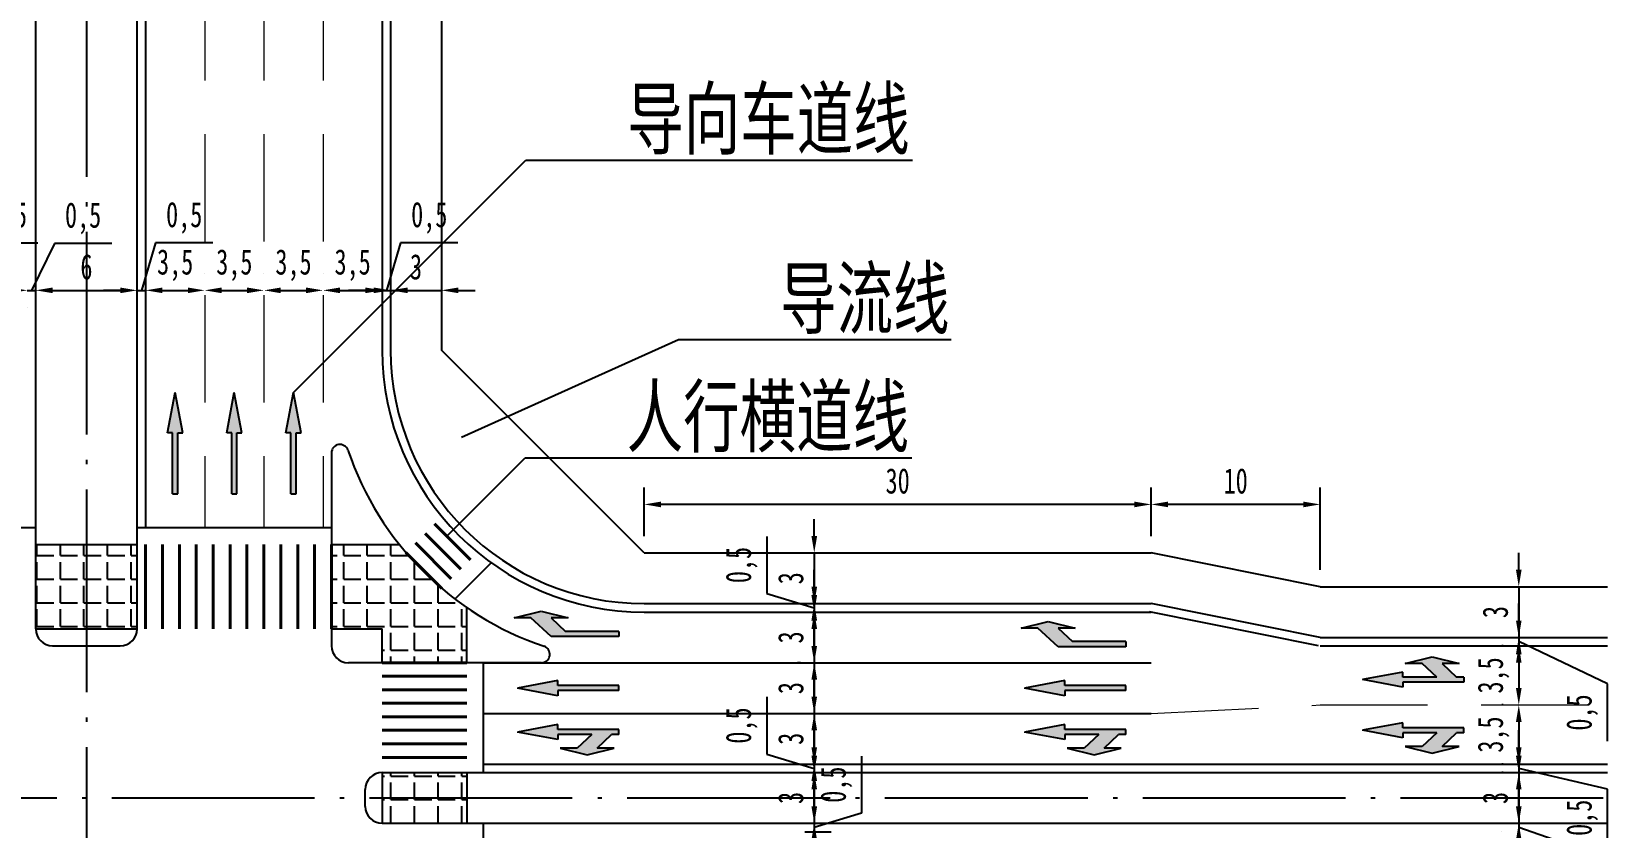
# Model space of a CAD drawing. Header units: metres. Extents: x 98 to 280, y 375 to 625.
# Drawn here: x 186.8 to 280, y 498.2 to 545.4 of the extents above; entities that cross this region are included whole.
import ezdxf
from ezdxf import colors
from ezdxf.entities.mleader import LeaderData, LeaderLine
from ezdxf.math import Vec2, Vec3

# ---------------------------------------------------------------- set-up
doc = ezdxf.new("R2010")
doc.units = ezdxf.units.M
doc.header["$LTSCALE"] = 0.5
doc.linetypes.add('DASHED', pattern=[19.05, 12.7, -6.35])
doc.linetypes.add('ZWCAD_ISO04W100', pattern=[30.5, 24, -3, 0.5, -3])
doc.layers.add('人行横道线', color=7, linetype='Continuous', lineweight=40)
doc.layers.add('车道分隔线', color=7, linetype='DASHED', lineweight=15)
for name, color, linetype in [('导向车道线', 7, 'Continuous'), ('文字说明', 6, 'Continuous'), ('标注', 1, 'Continuous'), ('行人安全岛', 7, 'Continuous'), ('车行道边缘线', 5, 'Continuous'), ('车道中心线', 1, 'ZWCAD_ISO04W100'), ('道路红线', 6, 'Continuous'), ('道路绿化带', 3, 'Continuous')]:
    doc.layers.add(name, color=color, linetype=linetype)
doc.styles.add('汉字', font='simfang.ttf', dxfattribs={"width": 0.7})
doc.dimstyles.new('道路标注样式', dxfattribs={"dimtxt": 1.5, "dimasz": 1, "dimexe": 1, "dimexo": 1, "dimtad": 1, "dimtxsty": '汉字', "dimcen": 2.5, "dimadec": 0, "dimazin": 0, "dimtfac": 1, "dimtmove": 1, "dimatfit": 3, "dimfxl": 1, "dimarcsym": 0})

# ---------------------------------------------------------------- blocks, each defined once
blk = doc.blocks.new('*U9')
at = {"layer": '人行横道线'}
blk.add_line((3.012, 0), (3.012, 3), dxfattribs=at)
blk = doc.blocks.new('*U8')
at = {"layer": '人行横道线', "color": 0, "linetype": 'ByBlock', "lineweight": -2, "transparency": 16777216, "rotation": 225.0000000000004}
blk.add_blockref('*U9', (211.031, 516.652), dxfattribs=at)
blk = doc.blocks.new('*U7')
at = {"layer": '人行横道线', "rotation": 314.9999999999997}
blk.add_blockref('*U8', (-511.537, -216.107), dxfattribs=at)
blk = doc.blocks.new('*U6')
at = {"layer": '人行横道线', "color": 0, "linetype": 'ByBlock', "lineweight": -2, "transparency": 16777216, "rotation": 45.00000000000038}
blk.add_blockref('*U7', (208.901, 514.522), dxfattribs=at)
blk = doc.blocks.new('*U5')
at = {"layer": '人行横道线', "rotation": 314.9999999999997}
blk.add_blockref('*U6', (-511.537, -216.107), dxfattribs=at)
blk = doc.blocks.new('*U10')
at = {"layer": '人行横道线', "color": 0, "linetype": 'ByBlock', "lineweight": -2, "transparency": 16777216, "rotation": 45.00000000000038}
for p in [(210.032, 515.654), (210.598, 516.219), (208.901, 514.522), (209.467, 515.088)]:
    blk.add_blockref('*U5', p, dxfattribs=at)
blk = doc.blocks.new('*U13')
at = {"layer": '人行横道线'}
blk.add_line((0, 0), (0, 5), dxfattribs=at)
blk = doc.blocks.new('*U14')
at = {"color": 0, "linetype": 'ByBlock', "lineweight": -2, "transparency": 16777216, "rotation": 270}
blk.add_blockref('*U13', (205.5, 508), dxfattribs=at)
blk = doc.blocks.new('*U11')
at = {"rotation": 90.00000000000001}
blk.add_blockref('*U14', (508, -205.5), dxfattribs=at)
blk = doc.blocks.new('*U12')
at = {"color": 0, "linetype": 'ByBlock', "lineweight": -2, "transparency": 16777216, "rotation": 270}
for p in [(205.5, 508), (205.5, 507.2), (205.5, 506.4), (205.5, 505.6), (205.5, 504.8), (205.5, 504), (205.5, 503.2), (205.5, 502.4)]:
    blk.add_blockref('*U11', p, dxfattribs=at)
blk = doc.blocks.new('*U15')
at = {"layer": '人行横道线'}
blk.add_line((0, 6), (0, 1), dxfattribs=at)
blk = doc.blocks.new('*U16')
at = {"color": 0, "linetype": 'ByBlock', "lineweight": -2, "transparency": 16777216, "rotation": 180}
for p in [(193.5, 515), (194.5, 515), (195.5, 515), (196.5, 515), (197.5, 515), (198.5, 515), (199.5, 515), (200.5, 515), (201.5, 515), (202.5, 515), (203.5, 515), (204.5, 515)]:
    blk.add_blockref('*U15', p, dxfattribs=at)
blk = doc.blocks.new('直行')
h = blk.add_hatch(color=256)
h.dxf.hatch_style = 1
h.paths.add_polyline_path([(-0.45, 3.6), (-0.15, 3.6), (-0.15, 0), (0.15, 0), (0.15, 3.6), (0.45, 3.6), (0, 6)])
for p, q in [((-0.45, 3.6), (0, 6)), ((0.45, 3.6), (0, 6)), ((-0.15, 3.6), (-0.45, 3.6)), ((-0.15, 0), (-0.15, 3.6)), ((0.15, 0), (0.15, 3.6)), ((0.15, 3.6), (0.45, 3.6)), ((-0.15, 0), (0.15, 0))]:
    blk.add_line(p, q)
blk = doc.blocks.new('*U52')
at = {"rotation": 180}
blk.add_blockref('直行', (0, 3), dxfattribs=at)
blk = doc.blocks.new('*U53')
at = {"color": 0, "linetype": 'ByBlock', "lineweight": -2, "transparency": 16777216}
for p in [(-7, 0), (-3.5, 0), (0, 0)]:
    blk.add_blockref('*U52', p, dxfattribs=at)
blk = doc.blocks.new('左转')
h = blk.add_hatch(color=256)
h.dxf.hatch_style = 1
h.paths.add_polyline_path([(-1.35, 4.6), (-0.95, 6.2), (-0.95, 5.2), (0.15, 4), (0.15, 0), (-0.15, 0), (-0.15, 3.154), (-0.95, 4), (-0.95, 3)])
for p, q in [((-0.95, 6.2), (-1.35, 4.6)), ((-0.95, 5.2), (-0.95, 6.2)), ((0.15, 4), (-0.95, 5.2)), ((-1.35, 4.6), (-0.95, 3)), ((-0.95, 3), (-0.95, 4)), ((-0.95, 4), (-0.15, 3.154)), ((0.15, 0), (0.15, 4)), ((-0.15, 0), (-0.15, 3.154)), ((-0.15, 0), (0.15, 0))]:
    blk.add_line(p, q)
blk = doc.blocks.new('右转')
at = {"layer": '行人安全岛', "xscale": -1}
blk.add_blockref('左转', (0, 0), dxfattribs=at)
blk = doc.blocks.new('直左')
h = blk.add_hatch(color=256)
h.dxf.hatch_style = 1
h.paths.add_polyline_path([(-1.35, 1.873), (-0.95, 3.473), (-0.95, 2.473), (-0.15, 1.6), (-0.15, 3.6), (-0.45, 3.6), (0, 6), (0.45, 3.6), (0.15, 3.6), (0.15, 0), (-0.15, 0), (-0.15, 0.427), (-0.95, 1.273), (-0.95, 0.273)])
for p, q in [((-0.45, 3.6), (0, 6)), ((0.45, 3.6), (0, 6)), ((-0.95, 3.473), (-1.35, 1.873)), ((-0.95, 2.473), (-0.95, 3.473)), ((-0.15, 3.6), (-0.45, 3.6)), ((-0.15, 1.6), (-0.15, 3.6)), ((0.15, 0), (0.15, 3.6)), ((0.15, 3.6), (0.45, 3.6)), ((-1.35, 1.873), (-0.95, 0.273)), ((-0.15, 1.6), (-0.95, 2.473)), ((-0.95, 0.273), (-0.95, 1.273)), ((-0.95, 1.273), (-0.15, 0.427)), ((-0.15, 0), (-0.15, 0.427)), ((-0.15, 0), (0.15, 0))]:
    blk.add_line(p, q)
blk = doc.blocks.new('*U66')
at = {"rotation": 270}
for name, p in [('直左', (-3, 0.85)), ('直行', (-3, -1.75))]:
    blk.add_blockref(name, p, dxfattribs=at)
blk = doc.blocks.new('*U67')
at = {"color": 0, "linetype": 'ByBlock', "lineweight": -2, "transparency": 16777216}
for p in [(-30, 0), (0, 0)]:
    blk.add_blockref('*U66', p, dxfattribs=at)
blk = doc.blocks.new('直右')
at = {"layer": '行人安全岛', "xscale": -1}
blk.add_blockref('直左', (0, 0), dxfattribs=at)
blk = doc.blocks.new('_None')
blk = doc.blocks.new('*D80')
at = {"layer": 'Defpoints', "color": 0}
for p in [(180, 530.04), (183.25, 530.04), (183.25, 530.04)]:
    blk.add_point(p, dxfattribs=at)
at = {"layer": '标注', "color": 0, "lineweight": -2}
for p, q in [((182.985, 532.829), (181.625, 530.04)), ((187.121, 532.829), (182.985, 532.829)), ((181, 530.04), (182.25, 530.04)), ((180, 529.04), (180, 529.04)), ((183.25, 529.04), (183.25, 529.04))]:
    blk.add_line(p, q, dxfattribs=at)
at = {"layer": '标注', "color": 0}
for points in [[(181, 530.207), (181, 529.873), (180, 530.04)], [(182.25, 529.873), (182.25, 530.207), (183.25, 530.04)]]:
    blk.add_solid(points, dxfattribs=at)
at = {"layer": '标注', "color": 0, "insert": (185.053, 534.319), "char_height": 1.5, "attachment_point": 5, "style": '汉字'}
blk.add_mtext('3,25', dxfattribs=at)
blk = doc.blocks.new('*D82')
at = {"layer": 'Defpoints', "color": 0}
for p in [(186.5, 530.04), (187, 530.04), (187, 530.04)]:
    blk.add_point(p, dxfattribs=at)
at = {"layer": '标注', "color": 0, "lineweight": -2}
for p, q in [((188.11, 532.812), (186.75, 530.04)), ((191.496, 532.812), (188.11, 532.812)), ((185.5, 530.04), (184.5, 530.04)), ((186.5, 530.04), (187, 530.04)), ((188, 530.04), (189, 530.04)), ((186.5, 529.04), (186.5, 529.04)), ((187, 529.04), (187, 529.04))]:
    blk.add_line(p, q, dxfattribs=at)
at = {"layer": '标注', "color": 0}
for points in [[(185.5, 529.873), (185.5, 530.207), (186.5, 530.04)], [(188, 530.207), (188, 529.873), (187, 530.04)]]:
    blk.add_solid(points, dxfattribs=at)
at = {"layer": '标注', "color": 0, "insert": (189.803, 534.302), "char_height": 1.5, "attachment_point": 5, "style": '汉字'}
blk.add_mtext('0,5', dxfattribs=at)
blk = doc.blocks.new('*D83')
at = {"layer": 'Defpoints', "color": 0}
for p in [(187, 530.04), (193, 530.04), (193, 530.04)]:
    blk.add_point(p, dxfattribs=at)
at = {"layer": '标注', "color": 0, "lineweight": -2}
for p, q in [((188, 530.04), (192, 530.04)), ((187, 529.04), (187, 529.04)), ((193, 529.04), (193, 529.04))]:
    blk.add_line(p, q, dxfattribs=at)
at = {"layer": '标注', "color": 0}
for points in [[(188, 530.207), (188, 529.873), (187, 530.04)], [(192, 529.873), (192, 530.207), (193, 530.04)]]:
    blk.add_solid(points, dxfattribs=at)
at = {"layer": '标注', "color": 0, "insert": (190, 531.423), "char_height": 1.5, "attachment_point": 5, "style": '汉字'}
blk.add_mtext('6', dxfattribs=at)
blk = doc.blocks.new('*D84')
at = {"layer": 'Defpoints', "color": 0}
for p in [(193, 530.04), (193.5, 530.04), (193.5, 530.04)]:
    blk.add_point(p, dxfattribs=at)
at = {"layer": '标注', "color": 0, "lineweight": -2}
for p, q in [((194.091, 532.843), (193.25, 530.04)), ((197.477, 532.843), (194.091, 532.843)), ((193, 531.04), (193, 531.04)), ((193.5, 531.04), (193.5, 531.04)), ((192, 530.04), (191, 530.04)), ((193, 530.04), (193.5, 530.04)), ((194.5, 530.04), (195.5, 530.04))]:
    blk.add_line(p, q, dxfattribs=at)
at = {"layer": '标注', "color": 0}
for points in [[(192, 529.873), (192, 530.207), (193, 530.04)], [(194.5, 530.207), (194.5, 529.873), (193.5, 530.04)]]:
    blk.add_solid(points, dxfattribs=at)
at = {"layer": '标注', "color": 0, "insert": (195.784, 534.334), "char_height": 1.5, "attachment_point": 5, "style": '汉字'}
blk.add_mtext('0,5', dxfattribs=at)
blk = doc.blocks.new('*D85')
at = {"layer": 'Defpoints', "color": 0}
for p in [(193.5, 530.04), (197, 530.04), (197, 530.04)]:
    blk.add_point(p, dxfattribs=at)
at = {"layer": '标注', "color": 0, "lineweight": -2}
for p, q in [((193.5, 531.04), (193.5, 531.04)), ((197, 531.04), (197, 531.04)), ((194.5, 530.04), (196, 530.04))]:
    blk.add_line(p, q, dxfattribs=at)
at = {"layer": '标注', "color": 0}
for points in [[(194.5, 530.207), (194.5, 529.873), (193.5, 530.04)], [(196, 529.873), (196, 530.207), (197, 530.04)]]:
    blk.add_solid(points, dxfattribs=at)
at = {"layer": '标注', "color": 0, "insert": (195.25, 531.531), "char_height": 1.5, "attachment_point": 5, "style": '汉字'}
blk.add_mtext('3,5', dxfattribs=at)
blk = doc.blocks.new('*D86')
at = {"layer": 'Defpoints', "color": 0}
for p in [(197, 530.04), (200.5, 530.04), (200.5, 530.04)]:
    blk.add_point(p, dxfattribs=at)
at = {"layer": '标注', "color": 0, "lineweight": -2}
for p, q in [((197, 531.04), (197, 531.04)), ((200.5, 531.04), (200.5, 531.04)), ((198, 530.04), (199.5, 530.04))]:
    blk.add_line(p, q, dxfattribs=at)
at = {"layer": '标注', "color": 0}
for points in [[(198, 530.207), (198, 529.873), (197, 530.04)], [(199.5, 529.873), (199.5, 530.207), (200.5, 530.04)]]:
    blk.add_solid(points, dxfattribs=at)
at = {"layer": '标注', "color": 0, "insert": (198.75, 531.531), "char_height": 1.5, "attachment_point": 5, "style": '汉字'}
blk.add_mtext('3,5', dxfattribs=at)
blk = doc.blocks.new('*D87')
at = {"layer": 'Defpoints', "color": 0}
for p in [(200.5, 530.04), (204, 530.04), (204, 530.04)]:
    blk.add_point(p, dxfattribs=at)
at = {"layer": '标注', "color": 0, "lineweight": -2}
for p, q in [((200.5, 531.04), (200.5, 531.04)), ((204, 531.04), (204, 531.04)), ((201.5, 530.04), (203, 530.04))]:
    blk.add_line(p, q, dxfattribs=at)
at = {"layer": '标注', "color": 0}
for points in [[(201.5, 530.207), (201.5, 529.873), (200.5, 530.04)], [(203, 529.873), (203, 530.207), (204, 530.04)]]:
    blk.add_solid(points, dxfattribs=at)
at = {"layer": '标注', "color": 0, "insert": (202.25, 531.531), "char_height": 1.5, "attachment_point": 5, "style": '汉字'}
blk.add_mtext('3,5', dxfattribs=at)
blk = doc.blocks.new('*D88')
at = {"layer": 'Defpoints', "color": 0}
for p in [(204, 530.04), (207.5, 530.04), (207.5, 530.04)]:
    blk.add_point(p, dxfattribs=at)
at = {"layer": '标注', "color": 0, "lineweight": -2}
for p, q in [((204, 531.04), (204, 531.04)), ((207.5, 531.04), (207.5, 531.04)), ((205, 530.04), (206.5, 530.04))]:
    blk.add_line(p, q, dxfattribs=at)
at = {"layer": '标注', "color": 0}
for points in [[(205, 530.207), (205, 529.873), (204, 530.04)], [(206.5, 529.873), (206.5, 530.207), (207.5, 530.04)]]:
    blk.add_solid(points, dxfattribs=at)
at = {"layer": '标注', "color": 0, "insert": (205.75, 531.531), "char_height": 1.5, "attachment_point": 5, "style": '汉字'}
blk.add_mtext('3,5', dxfattribs=at)
blk = doc.blocks.new('*D89')
at = {"layer": 'Defpoints', "color": 0}
for p in [(207.5, 530.04), (208, 530.04), (208, 530.04)]:
    blk.add_point(p, dxfattribs=at)
at = {"layer": '标注', "color": 0, "lineweight": -2}
for p, q in [((208.591, 532.843), (207.75, 530.04)), ((211.977, 532.843), (208.591, 532.843)), ((207.5, 531.04), (207.5, 531.04)), ((208, 531.04), (208, 531.04)), ((206.5, 530.04), (205.5, 530.04)), ((207.5, 530.04), (208, 530.04)), ((209, 530.04), (210, 530.04))]:
    blk.add_line(p, q, dxfattribs=at)
at = {"layer": '标注', "color": 0}
for points in [[(206.5, 529.873), (206.5, 530.207), (207.5, 530.04)], [(209, 530.207), (209, 529.873), (208, 530.04)]]:
    blk.add_solid(points, dxfattribs=at)
at = {"layer": '标注', "color": 0, "insert": (210.284, 534.334), "char_height": 1.5, "attachment_point": 5, "style": '汉字'}
blk.add_mtext('0,5', dxfattribs=at)
blk = doc.blocks.new('*D90')
at = {"layer": 'Defpoints', "color": 0}
for p in [(208, 530.04), (211, 530.04), (211, 530.04)]:
    blk.add_point(p, dxfattribs=at)
at = {"layer": '标注', "color": 0, "lineweight": -2}
for p, q in [((208, 531.04), (208, 531.04)), ((211, 531.04), (211, 531.04)), ((207, 530.04), (206, 530.04)), ((208, 530.04), (211, 530.04)), ((212, 530.04), (213, 530.04))]:
    blk.add_line(p, q, dxfattribs=at)
at = {"layer": '标注', "color": 0}
for points in [[(207, 529.873), (207, 530.207), (208, 530.04)], [(212, 530.207), (212, 529.873), (211, 530.04)]]:
    blk.add_solid(points, dxfattribs=at)
at = {"layer": '标注', "color": 0, "insert": (209.5, 531.423), "char_height": 1.5, "attachment_point": 5, "style": '汉字'}
blk.add_mtext('3', dxfattribs=at)
blk = doc.blocks.new('*D120')
at = {"layer": 'Defpoints', "color": 0}
for p in [(253, 517.369), (253, 514.5), (263, 512.5)]:
    blk.add_point(p, dxfattribs=at)
at = {"layer": '标注', "color": 0, "lineweight": -2}
for p, q in [((253, 515.5), (253, 518.369)), ((263, 513.5), (263, 518.369)), ((262, 517.369), (254, 517.369))]:
    blk.add_line(p, q, dxfattribs=at)
at = {"layer": '标注', "color": 0}
for points in [[(254, 517.536), (254, 517.202), (253, 517.369)], [(262, 517.202), (262, 517.536), (263, 517.369)]]:
    blk.add_solid(points, dxfattribs=at)
at = {"layer": '标注', "color": 0, "insert": (258, 518.753), "char_height": 1.5, "attachment_point": 5, "style": '汉字'}
blk.add_mtext('10', dxfattribs=at)
blk = doc.blocks.new('*D121')
at = {"layer": 'Defpoints', "color": 0}
for p in [(223, 517.369), (223, 514.5), (253, 514.5)]:
    blk.add_point(p, dxfattribs=at)
at = {"layer": '标注', "color": 0, "lineweight": -2}
for p, q in [((223, 515.5), (223, 518.369)), ((253, 515.5), (253, 518.369)), ((252, 517.369), (224, 517.369))]:
    blk.add_line(p, q, dxfattribs=at)
at = {"layer": '标注', "color": 0}
for points in [[(224, 517.536), (224, 517.202), (223, 517.369)], [(252, 517.202), (252, 517.536), (253, 517.369)]]:
    blk.add_solid(points, dxfattribs=at)
at = {"layer": '标注', "color": 0, "insert": (238, 518.753), "char_height": 1.5, "attachment_point": 5, "style": '汉字'}
blk.add_mtext('30', dxfattribs=at)
blk = doc.blocks.new('*D145')
at = {"layer": 'Defpoints', "color": 0}
for p in [(233.065, 514.5), (233.065, 511.5), (233.065, 511.5)]:
    blk.add_point(p, dxfattribs=at)
at = {"layer": '标注', "color": 0, "lineweight": -2}
for p, q in [((233.065, 515.5), (233.065, 516.5)), ((232.065, 514.5), (232.065, 514.5)), ((233.065, 514.5), (233.065, 511.5)), ((232.065, 511.5), (232.065, 511.5)), ((233.065, 510.5), (233.065, 509.5))]:
    blk.add_line(p, q, dxfattribs=at)
at = {"layer": '标注', "color": 0}
for points in [[(232.898, 515.5), (233.232, 515.5), (233.065, 514.5)], [(233.232, 510.5), (232.898, 510.5), (233.065, 511.5)]]:
    blk.add_solid(points, dxfattribs=at)
at = {"layer": '标注', "color": 0, "insert": (231.681, 513), "char_height": 1.5, "attachment_point": 5, "rotation": 90, "style": '汉字'}
blk.add_mtext('3', dxfattribs=at)
blk = doc.blocks.new('*D146')
at = {"layer": 'Defpoints', "color": 0}
for p in [(233.065, 511.5), (232.982, 511), (233.065, 511)]:
    blk.add_point(p, dxfattribs=at)
at = {"layer": '标注', "color": 0, "lineweight": -2}
for p, q in [((230.262, 515.477), (230.262, 512.091)), ((233.065, 512.5), (233.065, 513.5)), ((230.262, 512.091), (233.065, 511.25)), ((232.065, 511.5), (232.065, 511.5)), ((233.065, 511.5), (233.065, 511)), ((233.982, 511), (234.065, 511)), ((233.065, 510), (233.065, 509))]:
    blk.add_line(p, q, dxfattribs=at)
at = {"layer": '标注', "color": 0}
for points in [[(232.898, 512.5), (233.232, 512.5), (233.065, 511.5)], [(233.232, 510), (232.898, 510), (233.065, 511)]]:
    blk.add_solid(points, dxfattribs=at)
at = {"layer": '标注', "color": 0, "insert": (228.771, 513.784), "char_height": 1.5, "attachment_point": 5, "rotation": 90, "style": '汉字'}
blk.add_mtext('0,5', dxfattribs=at)
blk = doc.blocks.new('*D147')
at = {"layer": 'Defpoints', "color": 0}
for p in [(232.982, 511), (233.065, 508), (233.25, 508)]:
    blk.add_point(p, dxfattribs=at)
at = {"layer": '标注', "color": 0, "lineweight": -2}
for p, q in [((233.065, 512), (233.065, 513)), ((233.065, 511), (233.065, 508)), ((233.982, 511), (234.065, 511)), ((232.25, 508), (232.065, 508)), ((233.065, 507), (233.065, 506))]:
    blk.add_line(p, q, dxfattribs=at)
at = {"layer": '标注', "color": 0}
for points in [[(232.898, 512), (233.232, 512), (233.065, 511)], [(233.232, 507), (232.898, 507), (233.065, 508)]]:
    blk.add_solid(points, dxfattribs=at)
at = {"layer": '标注', "color": 0, "insert": (231.681, 509.5), "char_height": 1.5, "attachment_point": 5, "rotation": 90, "style": '汉字'}
blk.add_mtext('3', dxfattribs=at)
blk = doc.blocks.new('*D148')
at = {"layer": 'Defpoints', "color": 0}
for p in [(233.25, 508), (233.065, 505), (233.065, 505)]:
    blk.add_point(p, dxfattribs=at)
at = {"layer": '标注', "color": 0, "lineweight": -2}
for p, q in [((233.065, 509), (233.065, 510)), ((232.25, 508), (232.065, 508)), ((233.065, 508), (233.065, 505)), ((232.065, 505), (232.065, 505)), ((233.065, 504), (233.065, 503))]:
    blk.add_line(p, q, dxfattribs=at)
at = {"layer": '标注', "color": 0}
for points in [[(232.898, 509), (233.232, 509), (233.065, 508)], [(233.232, 504), (232.898, 504), (233.065, 505)]]:
    blk.add_solid(points, dxfattribs=at)
at = {"layer": '标注', "color": 0, "insert": (231.681, 506.5), "char_height": 1.5, "attachment_point": 5, "rotation": 90, "style": '汉字'}
blk.add_mtext('3', dxfattribs=at)
blk = doc.blocks.new('*D149')
at = {"layer": 'Defpoints', "color": 0}
for p in [(233.065, 505), (233.065, 502), (233.065, 502)]:
    blk.add_point(p, dxfattribs=at)
at = {"layer": '标注', "color": 0, "lineweight": -2}
for p, q in [((233.065, 506), (233.065, 507)), ((232.065, 505), (232.065, 505)), ((233.065, 505), (233.065, 502)), ((232.065, 502), (232.065, 502)), ((233.065, 501), (233.065, 500))]:
    blk.add_line(p, q, dxfattribs=at)
at = {"layer": '标注', "color": 0}
for points in [[(232.898, 506), (233.232, 506), (233.065, 505)], [(233.232, 501), (232.898, 501), (233.065, 502)]]:
    blk.add_solid(points, dxfattribs=at)
at = {"layer": '标注', "color": 0, "insert": (231.681, 503.5), "char_height": 1.5, "attachment_point": 5, "rotation": 90, "style": '汉字'}
blk.add_mtext('3', dxfattribs=at)
blk = doc.blocks.new('*D150')
at = {"layer": 'Defpoints', "color": 0}
for p in [(233.065, 502), (232.982, 501.5), (233.065, 501.5)]:
    blk.add_point(p, dxfattribs=at)
at = {"layer": '标注', "color": 0, "lineweight": -2}
for p, q in [((230.262, 505.977), (230.262, 502.591)), ((233.065, 503), (233.065, 504)), ((230.262, 502.591), (233.065, 501.75)), ((232.065, 502), (232.065, 502)), ((233.065, 502), (233.065, 501.5)), ((233.982, 501.5), (234.065, 501.5)), ((233.065, 500.5), (233.065, 499.5))]:
    blk.add_line(p, q, dxfattribs=at)
at = {"layer": '标注', "color": 0}
for points in [[(232.898, 503), (233.232, 503), (233.065, 502)], [(233.232, 500.5), (232.898, 500.5), (233.065, 501.5)]]:
    blk.add_solid(points, dxfattribs=at)
at = {"layer": '标注', "color": 0, "insert": (228.771, 504.284), "char_height": 1.5, "attachment_point": 5, "rotation": 90, "style": '汉字'}
blk.add_mtext('0,5', dxfattribs=at)
blk = doc.blocks.new('*D151')
at = {"layer": 'Defpoints', "color": 0}
for p in [(232.982, 501.5), (232.565, 498.5), (233.065, 498.5)]:
    blk.add_point(p, dxfattribs=at)
at = {"layer": '标注', "color": 0, "lineweight": -2}
for p, q in [((233.065, 502.5), (233.065, 503.5)), ((233.065, 501.5), (233.065, 498.5)), ((233.982, 501.5), (234.065, 501.5)), ((233.565, 498.5), (234.065, 498.5)), ((233.065, 497.5), (233.065, 496.5))]:
    blk.add_line(p, q, dxfattribs=at)
at = {"layer": '标注', "color": 0}
for points in [[(232.898, 502.5), (233.232, 502.5), (233.065, 501.5)], [(233.232, 497.5), (232.898, 497.5), (233.065, 498.5)]]:
    blk.add_solid(points, dxfattribs=at)
at = {"layer": '标注', "color": 0, "insert": (231.681, 500), "char_height": 1.5, "attachment_point": 5, "rotation": 90, "style": '汉字'}
blk.add_mtext('3', dxfattribs=at)
blk = doc.blocks.new('*D152')
at = {"layer": 'Defpoints', "color": 0}
for p in [(231.5, 498), (232.565, 498.5), (233.065, 498)]:
    blk.add_point(p, dxfattribs=at)
at = {"layer": '标注', "color": 0, "lineweight": -2}
for p, q in [((235.868, 502.477), (235.868, 499.091)), ((233.065, 499.5), (233.065, 500.5)), ((235.868, 499.091), (233.065, 498.25)), ((232.5, 498), (234.065, 498)), ((233.065, 498.5), (233.065, 498)), ((233.565, 498.5), (234.065, 498.5)), ((233.065, 497), (233.065, 496))]:
    blk.add_line(p, q, dxfattribs=at)
at = {"layer": '标注', "color": 0}
for points in [[(232.898, 499.5), (233.232, 499.5), (233.065, 498.5)], [(233.232, 497), (232.898, 497), (233.065, 498)]]:
    blk.add_solid(points, dxfattribs=at)
at = {"layer": '标注', "color": 0, "insert": (234.377, 500.784), "char_height": 1.5, "attachment_point": 5, "rotation": 90, "style": '汉字'}
blk.add_mtext('0,5', dxfattribs=at)
blk = doc.blocks.new('*D177')
at = {"layer": 'Defpoints', "color": 0}
for p in [(274.752, 512.5), (274.752, 509.5), (274.752, 509.5)]:
    blk.add_point(p, dxfattribs=at)
at = {"layer": '标注', "color": 0, "lineweight": -2}
for p, q in [((274.752, 513.5), (274.752, 514.5)), ((273.752, 512.5), (273.752, 512.5)), ((274.752, 512.5), (274.752, 509.5)), ((273.752, 509.5), (273.752, 509.5)), ((274.752, 508.5), (274.752, 507.5))]:
    blk.add_line(p, q, dxfattribs=at)
at = {"layer": '标注', "color": 0}
for points in [[(274.585, 513.5), (274.918, 513.5), (274.752, 512.5)], [(274.918, 508.5), (274.585, 508.5), (274.752, 509.5)]]:
    blk.add_solid(points, dxfattribs=at)
at = {"layer": '标注', "color": 0, "insert": (273.368, 511), "char_height": 1.5, "attachment_point": 5, "rotation": 90, "style": '汉字'}
blk.add_mtext('3', dxfattribs=at)
blk = doc.blocks.new('*D178')
at = {"layer": 'Defpoints', "color": 0}
for p in [(274.752, 509.5), (274.752, 509), (274.835, 509)]:
    blk.add_point(p, dxfattribs=at)
at = {"layer": '标注', "color": 0, "lineweight": -2}
for p, q in [((274.752, 510.5), (274.752, 511.5)), ((273.752, 509.5), (273.752, 509.5)), ((274.752, 509.5), (274.752, 509)), ((280, 506.75), (274.752, 509.25)), ((273.835, 509), (273.752, 509)), ((274.752, 508), (274.752, 507)), ((280, 503.364), (280, 506.75))]:
    blk.add_line(p, q, dxfattribs=at)
at = {"layer": '标注', "color": 0}
for points in [[(274.585, 510.5), (274.918, 510.5), (274.752, 509.5)], [(274.918, 508), (274.585, 508), (274.752, 509)]]:
    blk.add_solid(points, dxfattribs=at)
at = {"layer": '标注', "color": 0, "insert": (278.509, 505.057), "char_height": 1.5, "attachment_point": 5, "rotation": 90, "style": '汉字'}
blk.add_mtext('0,5', dxfattribs=at)
blk = doc.blocks.new('*D179')
at = {"layer": 'Defpoints', "color": 0}
for p in [(274.835, 509), (274.752, 505.5), (274.835, 505.5)]:
    blk.add_point(p, dxfattribs=at)
at = {"layer": '标注', "color": 0, "lineweight": -2}
for p, q in [((273.835, 509), (273.752, 509)), ((274.752, 508), (274.752, 506.5)), ((273.835, 505.5), (273.752, 505.5))]:
    blk.add_line(p, q, dxfattribs=at)
at = {"layer": '标注', "color": 0}
for points in [[(274.918, 508), (274.585, 508), (274.752, 509)], [(274.585, 506.5), (274.918, 506.5), (274.752, 505.5)]]:
    blk.add_solid(points, dxfattribs=at)
at = {"layer": '标注', "color": 0, "insert": (273.261, 507.25), "char_height": 1.5, "attachment_point": 5, "rotation": 90, "style": '汉字'}
blk.add_mtext('3,5', dxfattribs=at)
blk = doc.blocks.new('*D180')
at = {"layer": 'Defpoints', "color": 0}
for p in [(274.835, 505.5), (274.752, 502), (274.835, 502)]:
    blk.add_point(p, dxfattribs=at)
at = {"layer": '标注', "color": 0, "lineweight": -2}
for p, q in [((273.835, 505.5), (273.752, 505.5)), ((274.752, 504.5), (274.752, 503)), ((273.835, 502), (273.752, 502))]:
    blk.add_line(p, q, dxfattribs=at)
at = {"layer": '标注', "color": 0}
for points in [[(274.918, 504.5), (274.585, 504.5), (274.752, 505.5)], [(274.585, 503), (274.918, 503), (274.752, 502)]]:
    blk.add_solid(points, dxfattribs=at)
at = {"layer": '标注', "color": 0, "insert": (273.261, 503.75), "char_height": 1.5, "attachment_point": 5, "rotation": 90, "style": '汉字'}
blk.add_mtext('3,5', dxfattribs=at)
blk = doc.blocks.new('*D181')
at = {"layer": 'Defpoints', "color": 0}
for p in [(274.835, 502), (274.752, 501.5), (274.835, 501.5)]:
    blk.add_point(p, dxfattribs=at)
at = {"layer": '标注', "color": 0, "lineweight": -2}
for p, q in [((274.752, 503), (274.752, 504)), ((273.835, 502), (273.752, 502)), ((274.752, 502), (274.752, 501.5)), ((280, 500.517), (274.752, 501.75)), ((273.835, 501.5), (273.752, 501.5)), ((274.752, 500.5), (274.752, 499.5)), ((280, 497.131), (280, 500.517))]:
    blk.add_line(p, q, dxfattribs=at)
at = {"layer": '标注', "color": 0}
for points in [[(274.585, 503), (274.918, 503), (274.752, 502)], [(274.918, 500.5), (274.585, 500.5), (274.752, 501.5)]]:
    blk.add_solid(points, dxfattribs=at)
at = {"layer": '标注', "color": 0, "insert": (278.509, 498.824), "char_height": 1.5, "attachment_point": 5, "rotation": 90, "style": '汉字'}
blk.add_mtext('0,5', dxfattribs=at)
blk = doc.blocks.new('*D182')
at = {"layer": 'Defpoints', "color": 0}
for p in [(274.835, 501.5), (274.752, 498.5), (274.752, 498.5)]:
    blk.add_point(p, dxfattribs=at)
at = {"layer": '标注', "color": 0, "lineweight": -2}
for p, q in [((274.752, 502.5), (274.752, 503.5)), ((273.835, 501.5), (273.752, 501.5)), ((274.752, 501.5), (274.752, 498.5)), ((273.752, 498.5), (273.752, 498.5)), ((274.752, 497.5), (274.752, 496.5))]:
    blk.add_line(p, q, dxfattribs=at)
at = {"layer": '标注', "color": 0}
for points in [[(274.585, 502.5), (274.918, 502.5), (274.752, 501.5)], [(274.918, 497.5), (274.585, 497.5), (274.752, 498.5)]]:
    blk.add_solid(points, dxfattribs=at)
at = {"layer": '标注', "color": 0, "insert": (273.368, 500), "char_height": 1.5, "attachment_point": 5, "rotation": 90, "style": '汉字'}
blk.add_mtext('3', dxfattribs=at)
blk = doc.blocks.new('*D183')
at = {"layer": 'Defpoints', "color": 0}
for p in [(274.752, 498.5), (274.752, 498), (274.752, 498)]:
    blk.add_point(p, dxfattribs=at)
at = {"layer": '标注', "color": 0, "lineweight": -2}
for p, q in [((274.752, 499.5), (274.752, 500.5)), ((273.752, 498.5), (273.752, 498.5)), ((273.752, 498), (273.752, 498)), ((274.752, 498.5), (274.752, 498)), ((280, 496.415), (274.752, 498.25)), ((274.752, 497), (274.752, 496)), ((280, 493.029), (280, 496.415))]:
    blk.add_line(p, q, dxfattribs=at)
at = {"layer": '标注', "color": 0}
for points in [[(274.585, 499.5), (274.918, 499.5), (274.752, 498.5)], [(274.918, 497), (274.585, 497), (274.752, 498)]]:
    blk.add_solid(points, dxfattribs=at)
at = {"layer": '标注', "color": 0, "insert": (278.509, 494.722), "char_height": 1.5, "attachment_point": 5, "rotation": 90, "style": '汉字'}
blk.add_mtext('0,5', dxfattribs=at)

msp = doc.modelspace()

# ---------------------------------------------------------------- hatches: boundary and pattern name
at = {"layer": '行人安全岛'}
h = msp.add_hatch(dxfattribs=at)
h.set_pattern_fill('ANGLE', color=256, scale=0.2)
h.set_pattern_definition([(0, (167.5, 485), (0, 1.397), [1.016, -0.381]), (90, (167.5, 485), (-1.397, 9e-17), [1.016, -0.381])])
h.paths.add_polyline_path([(204.5, 510), (204.5, 515), (208.509, 515, 0.074245), (212.5, 511.268), (212.5, 508), (207.5, 508), (207.5, 510)])
h.paths.add_polyline_path([(168.194, 488.229, 0.011575), (167.5, 488.732), (167.5, 492), (172.5, 492), (172.5, 490), (175.5, 490), (175.5, 485), (171.491, 485, 0.062616)])
h.paths.add_polyline_path([(206.5, 485), (206.5, 490), (207.5, 490), (207.5, 491), (212.5, 491), (212.5, 489.138, 0.072537), (209.125, 485)])
h.paths.add_polyline_path([(187, 485), (187, 490), (190, 490), (190, 485)])
h.paths.add_polyline_path([(190, 485), (190, 490), (193, 490), (193, 485)])
h.paths.add_polyline_path([(190, 510), (190, 515), (193, 515), (193, 510)])
h.paths.add_polyline_path([(187, 510), (187, 515), (190, 515), (190, 510)])
h = msp.add_hatch(dxfattribs=at)
h.set_pattern_fill('ANGLE', color=256, scale=0.2)
h.set_pattern_definition([(0, (167.5, 498.5), (0, 1.397), [1.016, -0.381]), (90, (167.5, 498.5), (-1.397, 9e-17), [1.016, -0.381])])
h.paths.add_polyline_path([(207.5, 498.5), (207.5, 500), (212.5, 500), (212.5, 498.5)])
h.paths.add_polyline_path([(207.5, 500), (207.5, 501.5), (212.5, 501.5), (212.5, 500)])
h.paths.add_polyline_path([(167.5, 498.5), (167.5, 500), (172.5, 500), (172.5, 498.5)])
h.paths.add_polyline_path([(167.5, 500), (167.5, 501.5), (172.5, 501.5), (172.5, 500)])

# ---------------------------------------------------------------- linework, layer by layer
for p, q in [((193, 516), (204.5, 516)), ((213.5, 501.5), (213.5, 508)), ((213.5, 491), (213.5, 498.5))]:
    msp.add_line(p, q)
at = {"layer": '导向车道线', "linetype": 'Continuous', "lineweight": -3}
for p, q in [((193.5, 625), (193.5, 516)), ((207.5, 625), (207.5, 526.5))]:
    msp.add_line(p, q, dxfattribs=at)
at = {"layer": '导向车道线'}
for p, q in [((173.5, 516), (187, 516)), ((211.806, 511.771), (213.951, 513.916)), ((262.902, 509.01), (252.902, 511.01))]:
    msp.add_line(p, q, dxfattribs=at)
at = {"layer": '导向车道线', "linetype": 'Continuous'}
for p, q in [((223, 511), (253, 511)), ((263, 509), (280, 509)), ((213.5, 508), (253, 508)), ((213.5, 505), (253, 505)), ((213.5, 502), (280, 502))]:
    msp.add_line(p, q, dxfattribs=at)
for radius, start, end in [(15.5, 180, 270), (18.5, 198.67172, 251.32828)]:
    msp.add_arc((223, 526.5), radius, start, end, dxfattribs=at)
at = {"layer": '行人安全岛'}
for p, q in [((204.5, 520.417), (204.5, 509)), ((187, 515), (193, 515)), ((204.5, 515), (208.509, 515)), ((212.5, 508), (212.5, 511.268)), ((187, 510), (193, 510)), ((204.5, 510), (207.5, 510)), ((207.5, 508), (207.5, 510)), ((216.917, 508), (205.5, 508)), ((207.5, 501.5), (207.5, 498.5)), ((212.5, 501.5), (212.5, 498.5))]:
    msp.add_line(p, q, dxfattribs=at)
for centre, radius, start, end in [((205, 520.417), 0.5, 18.67172, 180), ((205.5, 509), 1, 180, 270), ((216.917, 508.5), 0.5, 270, 71.32828)]:
    msp.add_arc(centre, radius, start, end, dxfattribs=at)
at = {"layer": '车行道边缘线', "linetype": 'Continuous', "lineweight": -3}
msp.add_line((208, 625), (208, 526.5), dxfattribs=at)
msp.add_line((208, 625), (208, 526.5), dxfattribs=at)
at = {"layer": '车行道边缘线', "linetype": 'Continuous'}
for p, q in [((223, 511.5), (253, 511.5)), ((223, 511.5), (253, 511.5)), ((263, 509.5), (280, 509.5)), ((263, 509.5), (280, 509.5))]:
    msp.add_line(p, q, dxfattribs=at)
at = {"layer": '车行道边缘线'}
msp.add_line((263, 509.5), (253, 511.5), dxfattribs=at)
msp.add_line((263, 509.5), (253, 511.5), dxfattribs=at)
at = {"layer": '车行道边缘线', "linetype": 'Continuous'}
msp.add_arc((223, 526.5), 15, 180, 270, dxfattribs=at)
msp.add_arc((223, 526.5), 15, 180, 270, dxfattribs=at)
at = {"layer": '车道中心线'}
for p, q in [((190, 625), (190, 375)), ((100, 500), (280, 500))]:
    msp.add_line(p, q, dxfattribs=at)
at = {"layer": '车道分隔线'}
for p, q in [((197, 625), (197, 516)), ((200.5, 625), (200.5, 516)), ((204, 625), (204, 516)), ((253, 505), (263, 505.5)), ((263, 505.5), (280, 505.5))]:
    msp.add_line(p, q, dxfattribs=at)
at = {"layer": '道路红线', "linetype": 'Continuous', "lineweight": -3}
for p in [(211, 625), (211, 625), (223, 514.5), (223, 514.5)]:
    msp.add_line(p, (211, 526.5), dxfattribs=at)
at = {"layer": '道路红线', "linetype": 'Continuous'}
for p, q in [((223, 514.5), (253, 514.5)), ((223, 514.5), (253, 514.5)), ((263, 512.5), (280, 512.5)), ((263, 512.5), (280, 512.5))]:
    msp.add_line(p, q, dxfattribs=at)
at = {"layer": '道路红线'}
msp.add_line((263, 512.5), (253, 514.5), dxfattribs=at)
msp.add_line((263, 512.5), (253, 514.5), dxfattribs=at)
at = {"layer": '道路绿化带', "linetype": 'Continuous', "lineweight": -3}
for p, q in [((187, 510), (187, 625)), ((193, 510), (193, 625))]:
    msp.add_line(p, q, dxfattribs=at)
at = {"layer": '道路绿化带'}
for p, q in [((188, 509), (192, 509)), ((206.5, 499.5), (206.5, 500.5))]:
    msp.add_line(p, q, dxfattribs=at)
at = {"layer": '道路绿化带', "linetype": 'Continuous'}
for p, q in [((207.5, 501.5), (280, 501.5)), ((207.5, 498.5), (280, 498.5))]:
    msp.add_line(p, q, dxfattribs=at)
at = {"layer": '道路绿化带'}
for centre, start, end in [((188, 510), 180, 270), ((192, 510), 270, 0), ((207.5, 500.5), 90, 180), ((207.5, 499.5), 180, 270)]:
    msp.add_arc(centre, 1, start, end, dxfattribs=at)

# ---------------------------------------------------------------- block references
for name, p, rotation in [('*U53', (195.25, 521), 180), ('右转', (221.5, 509.7), 89.99999999999999), ('右转', (251.5, 509.1), 89.99999999999999), ('直右', (271.5, 507), 89.99999999999999), ('*U67', (218.5, 504.75), 180), ('直左', (271.5, 504), 89.99999999999999)]:
    msp.add_blockref(name, p, dxfattribs=dict(rotation=rotation))
for name, p in [('*U16', (0, 1)), ('*U12', (2, 0))]:
    msp.add_blockref(name, p)
at = {"layer": '人行横道线'}
msp.add_blockref('*U10', (0, 0), dxfattribs=at)

# ---------------------------------------------------------------- dimensions: what is measured, and where the dimension line sits
at = {"layer": '标注'}
for base, p1, p2, picture, middle in [((183.25, 530.04), (180, 530.04), (183.25, 530.04), '*D80', (183.61, 532.829)), ((187, 530.04), (186.5, 530.04), (187, 530.04), '*D82', (188.735, 532.812))]:
    dim = msp.add_linear_dim(base=base, p1=p1, p2=p2, dimstyle='道路标注样式', dxfattribs=at)
    dim.commit()
    dim.dimension.update_dxf_attribs({"geometry": picture, "text_midpoint": middle, "dimtype": 160})
for base, p1, p2, picture, middle in [((193.5, 530.04), (193, 530.04), (193.5, 530.04), '*D84', (194.716, 534.334)), ((208, 530.04), (207.5, 530.04), (208, 530.04), '*D89', (209.216, 534.334)), ((197, 530.04), (193.5, 530.04), (197, 530.04), '*D85', (195.25, 531.531)), ((200.5, 530.04), (197, 530.04), (200.5, 530.04), '*D86', (198.75, 531.531)), ((204, 530.04), (200.5, 530.04), (204, 530.04), '*D87', (202.25, 531.531)), ((207.5, 530.04), (204, 530.04), (207.5, 530.04), '*D88', (205.75, 531.531)), ((193, 530.04), (187, 530.04), (193, 530.04), '*D83', (190, 531.423)), ((211, 530.04), (208, 530.04), (211, 530.04), '*D90', (209.5, 531.423))]:
    dim = msp.add_linear_dim(base=base, p1=p1, p2=p2, dimstyle='道路标注样式', dxfattribs=at)
    dim.commit()
    dim.dimension.update_dxf_attribs({"geometry": picture, "text_midpoint": middle})
for base, p1, p2, angle, picture, middle in [((223, 517.369), (253, 514.5), (223, 514.5), 180, '*D121', (238, 518.753)), ((253, 517.369), (263, 512.5), (253, 514.5), 180, '*D120', (258, 518.753)), ((233.065, 511.5), (233.065, 514.5), (233.065, 511.5), 90, '*D145', (231.681, 513)), ((233.065, 511), (233.065, 511.5), (232.982, 511), 90, '*D146', (228.771, 512.716)), ((274.752, 509.5), (274.752, 512.5), (274.752, 509.5), 90, '*D177', (273.368, 511)), ((233.065, 508), (232.982, 511), (233.25, 508), 90, '*D147', (231.681, 509.5)), ((233.065, 505), (233.25, 508), (233.065, 505), 90, '*D148', (231.681, 506.5)), ((274.752, 505.5), (274.835, 509), (274.835, 505.5), 90, '*D179', (273.261, 507.25)), ((233.065, 502), (233.065, 505), (233.065, 502), 90, '*D149', (231.681, 503.5)), ((233.065, 501.5), (233.065, 502), (232.982, 501.5), 90, '*D150', (228.771, 503.216)), ((274.752, 502), (274.835, 505.5), (274.835, 502), 90, '*D180', (273.261, 503.75)), ((233.065, 498.5), (232.982, 501.5), (232.565, 498.5), 90, '*D151', (231.681, 500)), ((274.752, 498.5), (274.835, 501.5), (274.752, 498.5), 90, '*D182', (273.368, 500)), ((233.065, 498), (232.565, 498.5), (231.5, 498), 90, '*D152', (234.377, 499.716))]:
    dim = msp.add_linear_dim(base=base, p1=p1, p2=p2, angle=angle, dimstyle='道路标注样式', dxfattribs=at)
    dim.commit()
    dim.dimension.update_dxf_attribs({"geometry": picture, "text_midpoint": middle})
for base, p1, p2, picture, middle in [((274.752, 509), (274.752, 509.5), (274.835, 509), '*D178', (280, 506.125)), ((274.752, 501.5), (274.835, 502), (274.835, 501.5), '*D181', (280, 499.892)), ((274.752, 498), (274.752, 498.5), (274.752, 498), '*D183', (280, 495.79))]:
    dim = msp.add_linear_dim(base=base, p1=p1, p2=p2, angle=90, dimstyle='道路标注样式', dxfattribs=at)
    dim.commit()
    dim.dimension.update_dxf_attribs({"geometry": picture, "text_midpoint": middle, "dimtype": 160})

# ---------------------------------------------------------------- leaders
at = {"layer": '文字说明'}
ml = msp.add_multileader_mtext('Standard', dxfattribs=at)
ml.set_content('导向车道线', color=256, style='汉字')
ml.set_leader_properties()
ml.set_arrow_properties(name='NONE')
ml.build(insert=Vec2(0, 0))
ml.multileader.update_dxf_attribs({"text_left_attachment_type": 6, "text_right_attachment_type": 7, "dogleg_length": 4})
ctx = ml.context
ctx.base_point, ctx.char_height, ctx.plane_origin = Vec3(220.001, 537.751), 3.5, Vec3(202.25, 524)
ctx.left_attachment, ctx.right_attachment = 6, 7
notes = []
notes.append((ctx, [(0, (1, 1, 0), (216.001, 537.751), (1, 0), 4, [(0, [(202.25, 524)], 256, [])])]))
ctx.mtext.insert, ctx.mtext.flow_direction = Vec3(222.001, 541.951), 5
ml = msp.add_multileader_mtext('Standard', dxfattribs=at)
ml.set_content('导流线', color=256, style='汉字')
ml.set_leader_properties()
ml.set_arrow_properties(name='NONE')
ml.build(insert=Vec2(0, 0))
ml.multileader.update_dxf_attribs({"text_left_attachment_type": 6, "text_right_attachment_type": 7, "dogleg_length": 4})
ctx = ml.context
ctx.base_point, ctx.char_height, ctx.plane_origin = Vec3(229.039, 527.127), 3.5, Vec3(215.092, 517.18)
ctx.left_attachment, ctx.right_attachment = 6, 7
notes.append((ctx, [(0, (1, 1, 0), (225.039, 527.127), (1, 0), 4, [(0, [(212.197, 521.351)], 256, [])])]))
ctx.mtext.insert, ctx.mtext.flow_direction = Vec3(231.039, 531.327), 5
ml = msp.add_multileader_mtext('Standard', dxfattribs=at)
ml.set_content('人行横道线', color=256, style='汉字')
ml.set_leader_properties()
ml.set_arrow_properties(name='NONE')
ml.build(insert=Vec2(0, 0))
ml.multileader.update_dxf_attribs({"text_left_attachment_type": 6, "text_right_attachment_type": 7, "dogleg_length": 4})
ctx = ml.context
ctx.base_point, ctx.char_height, ctx.plane_origin = Vec3(219.965, 520.131), 3.5, Vec3(211.326, 515.491)
ctx.left_attachment, ctx.right_attachment = 6, 7
notes.append((ctx, [(0, (1, 1, 0), (215.965, 520.131), (1, 0), 4, [(0, [(211.326, 515.491)], 256, [])])]))
ctx.mtext.insert, ctx.mtext.flow_direction = Vec3(221.965, 524.331), 5
for ctx, leaders in notes:
    for number, flags, end, landing, length, lines in leaders:
        leader = LeaderData()
        leader.index, (leader.has_last_leader_line, leader.has_dogleg_vector, leader.attachment_direction) = number, flags
        leader.last_leader_point, leader.dogleg_vector, leader.dogleg_length = Vec3(end), Vec3(landing), length
        for number, points, colour, breaks in lines:
            line = LeaderLine()
            line.index, line.vertices, line.color, line.breaks = number, Vec3.list(points), colors.encode_raw_color(colour), breaks
            leader.lines.append(line)
        ctx.leaders.append(leader)

doc.saveas('drawing.dxf')
